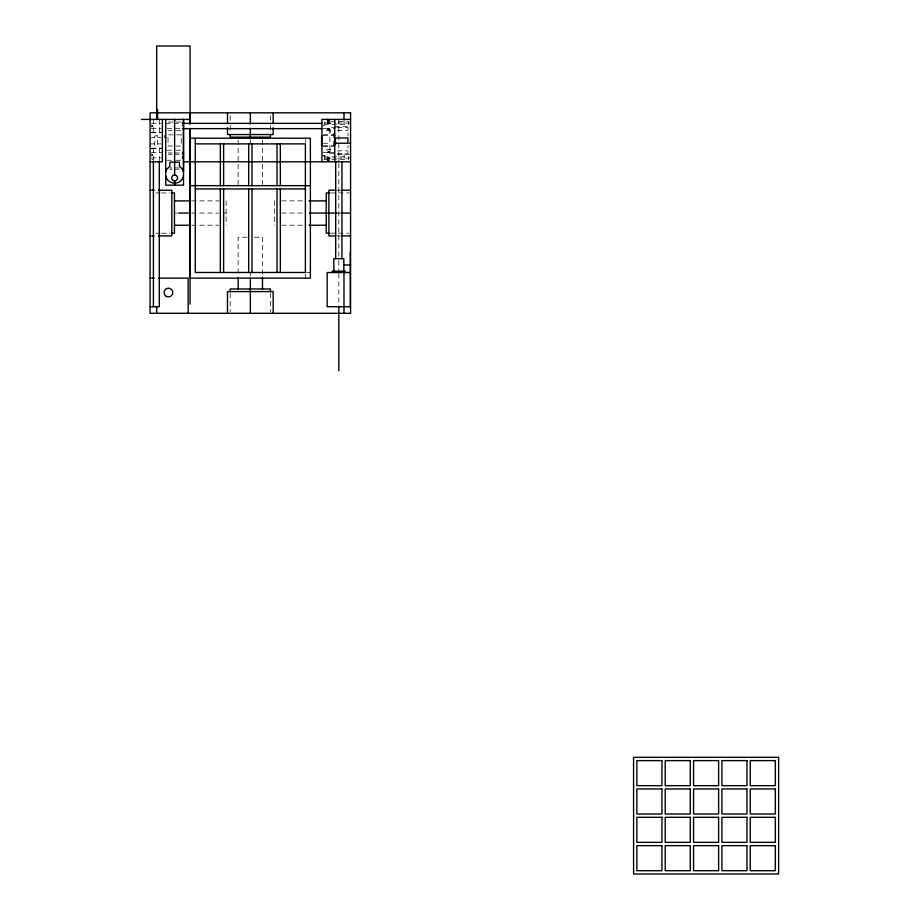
<?xml version="1.0" encoding="UTF-8"?>
<svg xmlns="http://www.w3.org/2000/svg" width="920" height="920" viewBox="0 0 920 920"><rect width="100%" height="100%" fill="white"/><g stroke="black" fill="none" stroke-linecap="round" stroke-linejoin="round"><path stroke-width="0.69" stroke-dasharray="4.6 3.45" d="M328.003 161.126L328.003 157.826L333.385 157.872M327.865 161.126L327.865 157.872L327.888 161.126L327.922 157.837L329.176 157.872M328.049 128.57L327.888 129.984L327.945 128.593L334.788 128.639M323.127 152.617L327.865 152.617L327.865 151.26L327.888 152.628L328.98 152.674L329.164 151.26M328.842 161.126L328.98 157.814L329.153 161.126M152.973 159.839L151.754 159.033M152.501 155.215L151.742 153.881M152.536 125.902L151.742 126.684M152.536 154.675L151.742 155.802M152.433 155.066L151.742 155.468M329.176 123.372L327.865 123.372L334.788 123.372M328.98 152.674L329.084 151.26L328.842 152.685M328.98 123.429L329.176 120.117M151.742 127.029L152.513 126.063L151.742 125.108M330.544 121.739L348.599 121.739M168.326 122.038L182.206 122.038M326.163 123.061L336.018 123.061M337.548 123.061L347.219 123.061M151.455 123.372L160.988 123.372M165.749 123.372L182.206 123.349M323.909 124.373L348.599 124.373M322.92 125.683L324.886 125.338M334.788 126.707L347.944 126.707M336.272 127.443L329.877 127.443L329.877 153.743L336.272 153.743M337.467 127.443L347.944 127.443L347.944 135.746M151.455 128.639L160.988 128.639M167.187 128.639L181.516 128.639M323.127 128.639L327.945 128.593L327.865 129.984M337.41 130.433L347.944 130.433M168.049 130.686L171.994 130.686M175.95 130.686L181.205 130.686M151.34 132.399L161.368 132.399M151.34 132.733L161.368 132.733M323.368 134.699L333.339 134.699M322.978 135.493L335.443 135.493M151.26 137.333L154.778 137.333M157.665 137.333L161.184 137.333M323.265 143.267L328.532 143.267M150.086 143.911L154.778 143.911M157.665 143.911L161.184 143.911M322.978 145.751L335.443 145.751M323.368 146.544L333.339 146.544M151.34 148.177L161.368 148.177M151.34 148.511L161.368 148.511M166.738 150.224L171.994 150.224M175.892 150.224L182.206 150.224M337.41 150.822L347.944 150.822M151.455 152.617L162.357 152.617M329.176 152.617L334.788 152.617M168.326 152.95L172.109 152.95M174.627 152.95L182.206 152.95M337.467 153.743L347.944 153.743L347.944 145.44M168.326 154.261L172.109 154.261M174.627 154.261L182.206 154.261M337.41 154.537L349.255 154.537M322.92 155.526L324.886 155.526L324.886 156.296M323.909 156.848L348.599 156.848M151.455 157.872L160.988 157.872M326.163 158.159L336.018 158.159M337.548 158.159L347.219 158.159M323.909 159.47L348.599 159.47M166.738 160.241L171.994 160.241M175.892 160.241L182.206 160.241M169.59 167.911L172.109 167.911M174.627 167.911L179.676 167.911M169.59 169.222L172.109 169.222M174.627 169.222L179.676 169.222M336.996 190.233L341.067 190.233M155.825 192.947L160.114 192.947M161.552 192.947L170.142 192.947M330.522 192.947L349.14 192.947M191.67 200.893L218.96 200.893M281.704 200.893L303.243 200.893M174.443 213.06L177.307 213.06M191.67 213.06L218.96 213.06M223.629 213.06L226.136 213.06M281.704 213.06L303.991 213.06M336.444 213.06L340.688 213.06M191.67 225.239L218.96 225.239M281.704 225.239L303.243 225.239M155.825 233.185L160.114 233.185M161.552 233.185L170.142 233.185M330.522 233.185L349.14 233.185M336.996 235.899L341.067 235.899M247.181 237.256L238.165 237.256L238.165 276.034M254.46 237.256L262.499 237.256L262.499 276.034M306.624 272.481L310.373 272.481M151.742 125.442L152.536 126.235M151.742 154.227L152.536 155.008M328.003 123.429L328.003 120.117M344.091 119.404L344.091 127.443M344.091 153.743L344.091 160.448M338.836 119.404L338.836 161.782M338.836 163.219L338.836 259.175M338.836 260.601L338.836 272.067M338.836 273.493L338.836 305.003M333.339 133.227L333.339 148.028M329.084 128.593L329.164 129.984M328.98 120.117L328.842 123.452M328.842 128.559L328.98 129.984M328.98 161.126L328.693 157.791M328.693 120.117L328.693 123.452M328.693 128.559L328.693 129.984M328.693 151.26L328.693 152.697M328.52 120.117L328.52 123.464M328.52 128.547L328.52 129.984M328.52 151.26L328.52 152.697M328.52 157.791L328.52 161.126M328.348 120.117L328.348 123.452M328.348 128.559L328.348 129.984M328.348 151.26L328.348 152.697M328.348 157.791L328.348 161.126M328.187 120.117L328.187 123.441M328.187 128.559L328.187 129.984M328.187 151.26L328.187 152.685M328.187 157.803L328.187 161.126M328.049 151.26L328.049 152.674M323.909 155.526L323.909 156.296M305.382 138.218L305.382 142.474M305.382 273.895L305.382 278.139M274.517 200.893L274.517 225.239M270.457 115.69L270.457 124.28M270.457 125.718L270.457 132.882M270.457 293.25L270.457 311.868M262.499 140.047L262.499 184.564M250.332 139.644L250.332 142.922M250.332 273.159L250.332 276.034M238.165 140.047L238.165 184.564M230.207 115.69L230.207 124.28M230.207 125.718L230.207 132.882M230.207 293.25L230.207 311.868M226.136 200.893L226.136 225.239M159.321 119.404L159.321 132.733M159.321 148.177L159.321 161.782M153.398 119.404L153.398 132.733M153.398 148.177L153.398 161.782M330.165 129.984L326.865 129.984L326.865 131.962L330.165 131.962L330.165 129.984M181.205 134.86L168.049 134.86L168.049 146.038L181.205 146.038L181.205 134.86M157.665 135.884L154.778 135.884L154.778 145.36L157.665 145.36L157.665 135.884M330.165 149.293L326.865 149.293L326.865 151.26L330.165 151.26L330.165 149.293M327.922 123.406L327.945 120.117L327.865 123.372"/><path stroke-width="1.38" d="M174.627 180.906L174.627 185.173L174.627 183.206M165.749 171.568L166.658 169.395L169.832 166.175L169.832 162.161L179.434 162.161L179.434 166.175L182.608 169.395L183.505 171.568L183.505 119.404L183.505 185.173L165.749 185.173L165.749 119.404M183.505 176.421L182.608 178.595A9.211 9.211 0 0 1 166.658 178.595L165.749 176.421M141.392 119.404L190.29 119.404M350.566 119.404L321.942 119.404L321.942 161.782M182.517 122.877L183.505 122.877M182.953 123.372L321.942 123.372M182.517 125.327L183.505 125.327M182.517 128.466L183.505 128.466M182.953 128.639L321.942 128.639M165.749 137.586L164.99 137.586L164.99 135.677M334.788 137.965L347.944 137.965L347.944 143.221L334.788 143.221M190.29 138.218L310.373 138.218L310.373 278.139L190.29 278.139L190.29 128.811M349.255 143.267L350.566 143.267M195.281 143.888L305.382 143.888L305.382 272.481L195.281 272.481L195.281 138.218M182.517 152.444L183.505 152.444M182.517 153.261L183.505 153.375M182.517 153.927L183.505 153.835M182.517 157.102L183.505 157.205M182.517 158.033L183.505 158.033M150.086 161.782L162.357 161.782L162.357 119.404M183.505 161.782L350.566 161.782M190.29 185.656L310.373 185.656M195.281 188.945L305.382 188.945M150.086 190.233L154.169 190.233M158.24 190.233L171.81 190.233L171.81 235.899L158.24 235.899M335.639 190.233L328.854 190.233L328.854 235.899L335.639 235.899M342.424 190.233L350.566 190.233M171.58 192.947L174.443 192.947L174.443 233.185L171.58 233.185M329.084 192.947L326.221 192.947L326.221 233.185L329.084 233.185M174.443 200.893L190.233 200.893M308.982 200.893L326.221 200.893M178.583 213.06L190.29 213.06M309.615 213.06L336.444 213.06M342.102 213.06L350.566 213.06M174.443 225.239L190.233 225.239M308.982 225.239L326.221 225.239M150.086 235.899L154.169 235.899M342.424 235.899L350.566 235.899M343.839 264.948L350.566 264.948M350.301 272.527L327.152 272.527L327.152 306.728L350.566 306.728M150.086 278.139L154.318 278.139M158.55 278.139L188.151 278.139L188.151 313.306M150.086 306.728L159.321 306.728L159.321 161.782M350.301 251.942L350.301 306.728M348.599 122.371L348.599 123.74M348.599 157.481L348.599 158.838M345.391 272.527L345.391 271.204L332.269 271.204L332.269 272.527M343.988 112.826L343.988 119.404M343.988 272.527L343.988 313.306M343.839 271.204L343.839 258.681L333.822 258.681L333.822 271.204M341.964 161.782L341.964 258.681M338.836 306.44L338.836 370.886M335.697 161.782L335.697 258.681M335.443 138.057L335.443 144.256M334.788 119.404L334.788 161.782M329.509 119.404L329.509 120.117M327.531 119.404L327.531 120.117M324.886 122.371L324.886 123.74M324.886 157.481L324.886 158.838M321.597 135.493L321.597 145.751M280.324 143.888L280.324 185.656M280.324 188.945L280.324 272.481M277.035 143.888L277.035 185.656M277.035 188.945L277.035 272.481M273.159 112.826L273.159 123.682M273.159 127.753L273.159 134.55L227.505 134.55L227.505 127.753M273.159 313.306L273.159 291.582L227.505 291.582L227.505 313.306M270.457 134.309L270.457 137.172L230.207 137.172L230.207 134.309M270.457 291.824L270.457 288.96L230.207 288.96L230.207 291.824M262.499 277.472L262.499 288.96M251.976 143.888L251.976 185.656M251.976 188.945L251.976 272.481M250.332 112.826L250.332 124.108M250.332 128.351L250.332 138.218M250.332 278.139L250.332 313.306M248.687 143.888L248.687 185.656M248.687 188.945L248.687 272.481M238.165 277.472L238.165 288.96M227.505 112.826L227.505 123.682M223.629 143.888L223.629 185.656M223.629 188.945L223.629 272.481M220.34 143.888L220.34 185.656M220.34 188.945L220.34 272.481M190.29 112.826L190.29 123.441M190.083 124.246L190.083 46L156.664 46L156.664 119.404M190.083 128.524L190.083 304.106M174.627 120.658L174.627 119.404L174.627 174.984M157.596 109.284L157.596 119.404M156.664 306.728L156.664 313.306M153.398 161.782L153.398 306.728M350.566 112.826L150.086 112.826L150.086 313.306L350.566 313.306L350.566 112.826M778.607 757.321L633.581 757.321L633.581 874L778.607 874L778.607 757.321M661.928 760.61L636.87 760.61L636.87 785.668L661.928 785.668L661.928 760.61M690.276 760.61L665.217 760.61L665.217 785.668L690.276 785.668L690.276 760.61M718.623 760.61L693.565 760.61L693.565 785.668L718.623 785.668L718.623 760.61M746.971 760.61L721.912 760.61L721.912 785.668L746.971 785.668L746.971 760.61M775.318 760.61L750.26 760.61L750.26 785.668L775.318 785.668L775.318 760.61M661.928 788.957L636.87 788.957L636.87 814.016L661.928 814.016L661.928 788.957M690.276 788.957L665.217 788.957L665.217 814.016L690.276 814.016L690.276 788.957M718.623 788.957L693.565 788.957L693.565 814.016L718.623 814.016L718.623 788.957M746.971 788.957L721.912 788.957L721.912 814.016L746.971 814.016L746.971 788.957M775.318 788.957L750.26 788.957L750.26 814.016L775.318 814.016L775.318 788.957M661.928 817.305L636.87 817.305L636.87 842.363L661.928 842.363L661.928 817.305M690.276 817.305L665.217 817.305L665.217 842.363L690.276 842.363L690.276 817.305M718.623 817.305L693.565 817.305L693.565 842.363L718.623 842.363L718.623 817.305M746.971 817.305L721.912 817.305L721.912 842.363L746.971 842.363L746.971 817.305M775.318 817.305L750.26 817.305L750.26 842.363L775.318 842.363L775.318 817.305M661.928 845.652L636.87 845.652L636.87 870.711L661.928 870.711L661.928 845.652M690.276 845.652L665.217 845.652L665.217 870.711L690.276 870.711L690.276 845.652M718.623 845.652L693.565 845.652L693.565 870.711L718.623 870.711L718.623 845.652M746.971 845.652L721.912 845.652L721.912 870.711L746.971 870.711L746.971 845.652M775.318 845.652L750.26 845.652L750.26 870.711L775.318 870.711L775.318 845.652M173.144 180.504A2.955 2.955 0 0 0 177.583 177.939A2.955 2.955 0 0 0 173.144 175.375A2.955 2.955 0 0 0 173.144 180.504M166.244 296.309A4.347 4.347 0 0 0 172.764 292.548A4.347 4.347 0 0 0 166.244 288.776A4.347 4.347 0 0 0 166.244 296.309"/></g></svg>
